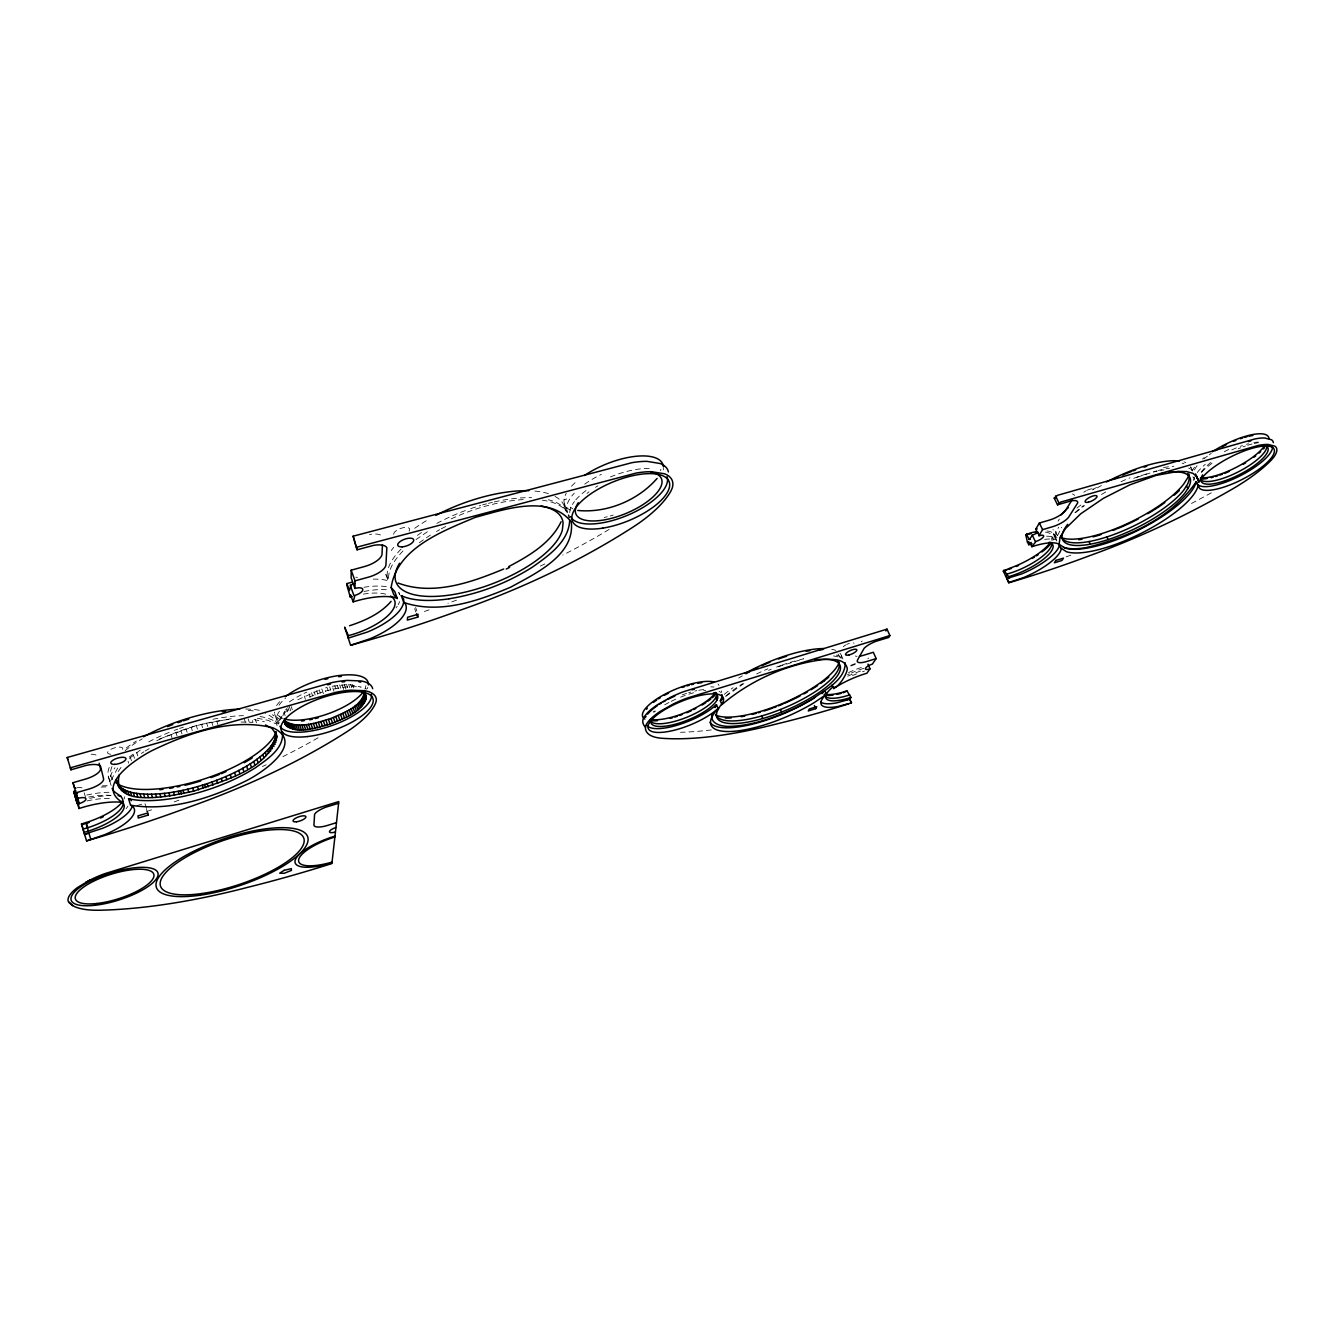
<?xml version="1.0" encoding="UTF-8"?>
<svg xmlns="http://www.w3.org/2000/svg" width="1344" height="1344" viewBox="0 0 1344 1344"><rect width="100%" height="100%" fill="white"/><g stroke="black" fill="none" stroke-linecap="round" stroke-linejoin="round"><path stroke-width="0.75" stroke-dasharray="5 3.75" d="M1051.999 540.607L1052.15 537.314M388.45 577.903C389.004 567.017 396.262 557.962 403.502 550.435M660.643 470.686L660.811 469.258M282.828 715.764L284.743 711.178L285.852 714.437M111.199 780.091L117.869 767.726M1057.51 535.651L1061.693 527.302M118.205 771.523L122.909 764.618M1201.284 472.147L1201.956 471.156A37.363 11.29 -27 0 1 1213.783 460.303M285.617 709.934L286.642 708.691L287.767 711.967M140.297 750.07L127.579 759.814L128.638 763.157M1075.704 512.518L1084.558 505.562M725.743 696.343L743.904 683.508M416.035 539.582L428.198 531.182M129.175 757.075L135.324 752.606M141.355 753.43L143.892 751.834M297.797 699.737L321.821 688.985L323.534 693.907L326.155 693.118M609.101 529.435L602.482 533.4A389.172 175.207 -20.1 0 1 562.783 555.089M145.169 751.044L149.201 748.675M1101.458 494.474L1105.709 492.022M1211.314 492.811L1205.534 495.986A302.736 101.102 -26.9 0 1 1188.818 504.806M156.778 740.746C180.079 729.422 205.313 721.778 231.134 719.225M451.181 518.851C473.978 508.435 498.473 501.127 523.572 499.565M159.365 739.066L197.266 725.138L233.218 718.351M778.21 666.792L803.578 658.795A66.814 20.378 -23.1 0 0 799.982 659.686M1136.89 477.288L1156.898 470.803M863.285 668.506L863.386 668.472A33.869 9.979 -23.6 0 0 851.424 672.958M564.043 499.783L566.731 498.977M136.92 805.644L144.883 803.275L147.302 810.986M1158.242 470.45L1162.19 469.543M332.22 686.246L348.634 684.415L361.25 687.086M1165.97 468.787L1169.582 468.199M241.114 722.014L252.974 722.383L251.882 719.09L264.365 721.711M257.292 718.25L267.826 720.283L275.722 723.71M542.254 500.17C551.578 501.547 562.061 504.437 567.437 512.87M833.465 655.906L837.9 656.846M839.748 657.518L841.361 658.342M572.779 508.788L570.209 507.209M1190.918 469.51L1192.464 470.4M279.199 716.201L282.005 718.721M398.513 592.452L399.252 593.578A53.206 20.882 -19.2 0 1 399.806 594.77L398.546 591.343M1192.498 470.467L1190.65 466.889A76.205 23.705 -26.2 0 1 1191.406 469.846M1053.595 534.022L1056.199 539.398M1053.847 534.072L1056.434 539.448A76.289 23.554 -26.2 0 1 1058.669 527.184M841.378 655.519L842.94 659.047M564.211 505.764L566.966 512.568A95.71 38.506 -20.7 0 0 548.335 499.733M564.48 503.983L567.202 510.821M279.132 722.736L278.494 721.039A89.578 31.802 -17.8 0 0 272.412 714.756M415.598 607.522L416.842 610.898M414.641 608.714L415.901 612.074M352.548 684.617L353.69 687.859M350.65 684.466L351.792 687.725M348.634 684.415L349.793 687.658M346.534 684.432L347.676 687.691M344.316 684.533L346.046 689.422M342.031 684.718L343.762 689.606M339.662 684.986L340.822 688.246M337.243 685.322L338.386 688.598M334.757 685.759L335.899 689.018M332.791 687.893L333.934 691.152M329.65 686.834L330.792 690.11M328.188 690.749L327.046 687.473L324.442 688.195L325.584 691.471M319.217 689.842L320.359 693.118M316.63 690.749L317.772 694.025M314.059 691.723L315.202 694.999M311.539 692.731L312.682 696.024M309.07 693.806L310.212 697.099M304.315 696.074L305.441 699.367M291.194 706.49L292.32 709.766M289.162 706.138L290.842 711.043M287.834 707.414L288.96 710.69M284.021 712.37L285.13 715.646M274.798 714.336L276.982 720.838M255.377 719.527L256.486 722.82M248.136 718.822L249.245 722.114M244.171 718.687L245.28 721.997M216.737 721.157L217.846 724.483M211.73 722.098L212.839 725.424M206.657 723.173L207.749 726.516M201.516 724.399L202.608 727.742M196.358 725.76L197.45 729.12M191.201 727.255L192.293 730.615M186.06 728.868L187.135 732.228M180.953 730.598L182.028 733.958M175.896 732.446L176.988 735.806M170.94 734.395L172.015 737.755M136.735 752.506L137.794 755.866M133.409 754.942L134.467 758.285M130.368 757.378L131.41 760.738M146.446 809.29L148.243 815.069M108.394 776.916L110.426 783.535M84.151 792.758L85.982 798.756M277.049 725.626L276.007 721.913A86.89 30.862 -17.8 0 0 265.272 713.563M369.499 534.526A18.782 7.846 -19.4 0 1 371.616 534.206M375.564 534.022A18.782 7.846 -19.4 0 1 382.872 536.878M544.841 563.926A389.172 175.207 -20.1 0 1 539.381 566.513M399.622 601.625A53.206 20.882 -19.2 0 1 398.177 604.699M397.186 606.278A53.206 20.882 -19.2 0 1 395.993 607.874M363.938 587.261A53.206 20.882 -19.2 0 1 388.046 587.009M355.79 577.198A8.266 3.343 -19.2 0 1 357.521 577.466M456.473 600.18A691.236 349.978 -19.4 0 1 447.955 603.271M429.106 609.874A691.236 349.978 -19.4 0 1 422.218 612.209M401.016 549.142A95.71 38.506 -20.7 0 0 387.794 579.802L385.258 572.863A95.592 38.741 -20.7 0 0 388.92 579.264M417.379 535.366A95.71 38.506 -20.7 0 1 421.915 532.274M436.834 523.404A95.71 38.506 -20.7 0 1 468.821 509.309M470.786 508.62A95.71 38.506 -20.7 0 1 480.631 505.478M482.597 504.907A95.71 38.506 -20.7 0 1 486.528 503.832M488.477 503.328A95.71 38.506 -20.7 0 1 492.374 502.37M494.306 501.917A95.71 38.506 -20.7 0 1 531.636 497.683M393.691 534.341A8.45 3.528 -19.8 0 1 403.116 527.722A8.45 3.528 -19.8 0 1 409.063 531.132M613.267 515.088A53.138 21.487 -22.4 0 1 610.21 515.978M607.186 516.768A53.138 21.487 -22.4 0 1 604.195 517.457M567.739 512.064A53.138 21.487 -22.4 0 1 574.291 493.13M584.707 484.159A53.138 21.487 -22.4 0 1 601.423 474.348M555.038 496.423A95.592 38.741 -20.7 0 1 565.421 510.485M391.306 550.519A95.592 38.741 -20.7 0 1 393.691 547.378M414.742 528.276A95.592 38.741 -20.7 0 1 428.971 519.17M534.895 491.064A95.592 38.741 -20.7 0 1 549.041 493.836M363.35 594.115A46.334 18.127 -19.2 0 1 387.694 594.77M569.755 512.719A52.181 20.983 -22.4 0 1 574.426 501.547M575.837 499.8A52.181 20.983 -22.4 0 1 587.782 489.25M610.361 476.969A52.181 20.983 -22.4 0 1 651.118 468.602M663.466 468.384A53.054 21.605 -22.4 0 1 663.281 469.896M570.461 510.149A53.054 21.605 -22.4 0 1 566.244 493.315M571.502 486.242A53.054 21.605 -22.4 0 1 577.282 480.816M419.345 542.791A88.838 35.599 -20.7 0 1 430.399 535.147M436.514 531.468A88.838 35.599 -20.7 0 1 439.69 529.687M441.302 528.814A88.838 35.599 -20.7 0 1 446.275 526.243M587.026 493.399A46.284 18.614 -22.4 0 1 588.974 491.837M595.543 487.318A46.284 18.614 -22.4 0 1 597.929 485.873M373.229 579.146A53.155 21.017 -19.2 0 1 387.526 580.608M363.989 591.478A53.894 21.067 -19.3 0 1 388.702 589.966M867.804 658.442A5.998 1.798 -23.8 0 1 868.678 658.106M857.018 656.342A13.037 3.965 -23.8 0 1 855.322 655.973M861.302 641.861A13.608 4.183 -23.9 0 1 862.142 641.054M724.298 694.361A72.022 21.974 -23.1 0 1 733.085 687.691M756.638 673.982A72.022 21.974 -23.1 0 1 767.844 668.808M836.237 655.116A72.022 21.974 -23.1 0 1 842.251 658.426M654.041 712.169A40.522 12.634 -22.3 0 1 655.553 710.959M664.692 704.844A40.522 12.634 -22.3 0 1 668.976 702.492M671.21 701.35A40.522 12.634 -22.3 0 1 675.83 699.166M680.602 697.166A40.522 12.634 -22.3 0 1 697.2 691.874M703.702 690.614A40.522 12.634 -22.3 0 1 705.734 690.346M719.09 691.404A40.522 12.634 -22.3 0 1 720.653 692.446M847.526 674.755A33.869 9.979 -23.6 0 1 849.458 673.848M850.886 666.002A36.809 10.937 -23.6 0 1 855.221 664.289M848.501 672.588A38.926 11.474 -23.6 0 1 862.176 667.162M850.735 665.381A38.892 11.558 -23.6 0 1 855.322 663.566M852.566 675.562A33.886 9.946 -23.6 0 1 856.548 673.898M862.495 671.731A33.886 9.946 -23.6 0 1 864.444 671.093M725.911 696.007A66.814 20.378 -23.1 0 1 742.678 683.693M768.566 670.32A66.814 20.378 -23.1 0 1 771.221 669.211M776.546 667.078A66.814 20.378 -23.1 0 1 780.545 665.582M781.872 665.112A66.814 20.378 -23.1 0 1 796.236 660.643M738.746 677.981A69.804 21.454 -23.1 0 1 742.291 675.847M837.967 654.041A69.804 21.454 -23.1 0 1 839.395 656.359M839.899 653.117A71.954 22.126 -23.1 0 1 841.798 658.342M831.751 649.27A71.954 22.126 -23.1 0 1 835.766 650.429M711.329 729.91A280.14 91.174 -24 0 1 680.518 732.278M721.241 690.816A41.278 12.919 -22.3 0 1 721.594 692.429M710.842 686.868A41.278 12.919 -22.3 0 1 713.983 687.053M843.31 646.766A6.166 1.915 -23.7 0 1 845.863 644.885M846.703 644.448A6.166 1.915 -23.7 0 1 849.374 643.356M853.474 642.902A6.166 1.915 -23.7 0 1 853.978 643.322M653.167 712.118A35.918 11.239 -22.3 0 1 654.192 711.077M682.315 694.865A35.918 11.239 -22.3 0 1 686.582 693.37M688.699 692.698A35.918 11.239 -22.3 0 1 690.782 692.093M694.865 691.051A35.918 11.239 -22.3 0 1 696.83 690.631M698.746 690.262A35.918 11.239 -22.3 0 1 705.701 689.489M718.015 683.995A41.227 13.003 -22.3 0 1 718.956 685.373M847.711 676.217A39.446 11.575 -23.6 0 1 861.84 670.656M1194.144 476.834A76.289 23.554 -26.2 0 1 1193.254 480.446M1076.914 508.082A76.289 23.554 -26.2 0 1 1082.508 503.832M1121.03 481.69A76.289 23.554 -26.2 0 1 1130.002 477.809M1163.501 467.578A76.289 23.554 -26.2 0 1 1173.816 466.267M1188.634 468.014A76.289 23.554 -26.2 0 1 1190.23 468.854M1191.574 469.846A76.289 23.554 -26.2 0 1 1192.632 470.988M1056.922 537.482A76.205 23.705 -26.2 0 1 1053.142 529.486M1092.437 489.922A76.205 23.705 -26.2 0 1 1096.519 487.452M1183.98 461.916A76.205 23.705 -26.2 0 1 1185.845 462.622M1057.61 535.433A73.92 22.999 -26.2 0 1 1055.208 528.646M1058.03 521.136A73.92 22.999 -26.2 0 1 1059.374 519.019M1097.309 487.889A73.92 22.999 -26.2 0 1 1101.374 485.554M1182.098 463.109A73.92 22.999 -26.2 0 1 1183.913 463.798M1072.462 493.97A14.7 4.738 -25.9 0 1 1074.41 495.583M1070.849 555.156A521.791 187.874 -27.8 0 1 1064.364 557.474M1046.623 536.222A41.882 13.02 -25.3 0 1 1056.754 540.943M1083.818 492.24A6.636 2.134 -26.1 0 1 1086.322 490.661M1087.262 490.207A6.636 2.134 -26.1 0 1 1091.664 488.863M1092.89 488.897A6.636 2.134 -26.1 0 1 1093.613 489.266M1194.48 480.01A42.924 12.97 -27 0 1 1194.53 478.178M1197.302 472.534A42.924 12.97 -27 0 1 1205.266 464.369M1224.3 451.735A42.924 12.97 -27 0 1 1229.172 449.232M1074.898 512.669A70.762 21.84 -26.2 0 1 1083.516 505.613M1133.748 478.33A70.762 21.84 -26.2 0 1 1140.535 475.877M1141.862 475.423A70.762 21.84 -26.2 0 1 1149.708 473.038M1153.471 472.046A70.762 21.84 -26.2 0 1 1157.117 471.19M1160.628 470.484A70.762 21.84 -26.2 0 1 1163.988 469.913M1047.06 530.947A41.832 13.104 -25.3 0 1 1052.906 540.557M1045.38 532.106A39.614 12.415 -25.3 0 1 1051.831 539.162M1044.691 539.381A42.437 13.138 -25.3 0 1 1056.25 539.969M1231.826 449.887A37.363 11.29 -27 0 1 1238.244 447.115M1240.361 446.309A37.363 11.29 -27 0 1 1242.444 445.57M1246.476 444.276A37.363 11.29 -27 0 1 1248.425 443.738M1253.834 442.579A37.363 11.29 -27 0 1 1258.488 442.109M1194.262 477.943A42.874 13.054 -27 0 1 1192.817 476.885M1192.447 470.736A42.874 13.054 -27 0 1 1194.53 467.174M1202.494 458.993A42.874 13.054 -27 0 1 1204.241 457.548M1194.463 469.997A40.572 12.365 -27 0 1 1197.403 465.394M1203.989 458.858A40.572 12.365 -27 0 1 1207.416 456.137M1209.281 454.776A40.572 12.365 -27 0 1 1211.23 453.415M1201.62 472.282A42.134 12.684 -27 0 1 1215.01 461.177M1238.261 448.728A42.134 12.684 -27 0 1 1240.68 447.754M1243.049 446.846A42.134 12.684 -27 0 1 1245.401 446.023M1247.702 445.267A42.134 12.684 -27 0 1 1252.121 443.99M1254.238 443.486A42.134 12.684 -27 0 1 1258.202 442.714M111.166 785.4A89.678 31.618 -17.8 0 1 114.962 767.743M148.747 741.854A89.678 31.618 -17.8 0 1 172.402 731.136M174.199 730.447A89.678 31.618 -17.8 0 1 177.828 729.103M179.659 728.448A89.678 31.618 -17.8 0 1 183.322 727.188M212.923 719.275A89.678 31.618 -17.8 0 1 243.449 715.646M259.997 716.554A89.678 31.618 -17.8 0 1 278.326 724.114M279.535 720.67A48.502 17.371 -19 0 1 288.254 709.565M309.238 697.133A48.502 17.371 -19 0 1 356.126 686.734L358.243 686.902A48.502 17.371 -19 0 1 360.226 687.17M365.316 688.481A48.502 17.371 -19 0 1 366.694 689.086M112.762 779.654A86.89 30.862 -17.8 0 1 112.476 765.526M125.143 750.674A86.89 30.862 -17.8 0 1 142.262 738.847M248.304 710.455A86.89 30.862 -17.8 0 1 255.881 711.228M87.058 800.923A43.714 14.818 -16.9 0 1 112.795 798.806M88.704 797.059A43.697 14.851 -16.9 0 1 111.787 795.53M127.932 806.131A50.215 17.069 -16.9 0 1 126.118 808.702M86.755 795.06A50.215 17.069 -16.9 0 1 109.452 792.288M110.225 780.562A89.578 31.802 -17.8 0 1 109.872 765.996M126.202 748.037A89.578 31.802 -17.8 0 1 136.332 741.048M245.717 709.027A89.578 31.802 -17.8 0 1 261.29 710.64M318.074 737.789A362.51 139.961 -16.6 0 1 282.895 756.655M266.196 764.77A362.51 139.961 -16.6 0 1 262.416 766.534M77.045 787.802A7.778 2.722 -16.7 0 1 82.337 788.054M91.106 754.202A17.657 6.35 -16.6 0 1 97.356 755.798M178.903 800.184A638.971 269.976 -15.1 0 1 174.115 801.914M151.57 809.827A638.971 269.976 -15.1 0 1 146.698 811.474M110.83 754.219A7.913 2.856 -16.9 0 1 108.948 750.574A7.913 2.856 -16.9 0 1 119.582 747.062A7.913 2.856 -16.9 0 1 121.43 750.725M278.981 723.677A49.392 17.791 -19 0 1 279.838 710.707M289.43 701.87A49.392 17.791 -19 0 1 301.342 694.747M304.03 693.403A49.392 17.791 -19 0 1 306.818 692.126M124.79 796.656A47.477 16.262 -16.8 0 1 124.102 798.941M101.018 787.08A47.477 16.262 -16.8 0 1 108.209 786.962M102.245 785.887A50.148 17.186 -16.8 0 1 109.855 785.786M89.762 798.37A50.854 17.22 -16.9 0 1 110.561 795.463M367.802 687.389A49.325 17.892 -19 0 1 367.265 688.699M280.358 719.376A49.325 17.892 -19 0 1 274.378 712.102M276.612 705.583A49.325 17.892 -19 0 1 280.157 701.249M365.87 685.608A46.67 16.934 -19 0 1 364.846 689.203M282.576 718.267A46.67 16.934 -19 0 1 277.032 712.454M279.065 705.197A46.67 16.934 -19 0 1 285.449 698.292"/><path stroke-width="1.5" d="M382.469 544.774L381.982 554.618A17.942 7.392 -19.4 0 1 363.922 566.698L351.17 570.175L351.154 577.836L354.967 588.437A8.282 3.31 -19.3 0 1 362.83 589.663A8.282 3.31 -19.3 0 1 354.917 595.409L353.136 601.877L354.883 601.373A53.962 20.933 -19.3 0 1 394.649 597.442L397.303 598.483L394.766 591.562L391.154 587.53C396.866 548.15 442.865 531.048 475.205 517.39C504.47 509.527 548.705 493.819 571.301 521.926C575.165 555.341 535.332 573.502 510.821 587.093C477.876 601.138 439.32 614.51 403.805 602.498L401.285 595.627L402.175 596.064A95.928 38.422 -20.7 0 0 448.997 598.819M668.388 471.946A57.607 23.285 -22.3 0 0 660.206 463.529L647.035 461.362A60.732 24.528 -22.3 0 0 631.814 462.706L353.136 536.189L357.084 549.814L373.481 545.395A18.816 7.762 -19.4 0 1 386.854 547.68L385.896 565.286A17.976 7.325 -19.4 0 1 367.786 577.332L355.034 580.843L354.967 588.437M357.084 549.814L353.136 536.189M357.101 547.109L636.149 473.071A60.833 24.293 -22.3 0 1 651.37 471.694L664.541 473.777A57.708 23.066 -22.3 0 1 672.235 488.057L670.891 491.131A105.689 42.638 -21.9 0 1 632.722 527.285A389.962 173.662 -20.2 0 1 460.253 610.193A692.849 347.105 -19.4 0 1 356.328 643.675L350.616 645.288L344.635 627.144L348.348 635.678L348.214 638.131L367.517 631.999A52.147 20.395 -19.3 0 0 403.418 598.483M350.616 645.288L369.953 638.77A52.214 20.261 -19.3 0 0 405.283 603.742L403.805 602.498M334.891 836.993L338.806 801.562L104.429 873.785A52.937 16.447 -17.6 0 0 90.317 879.866L77.549 887.494A50.232 15.624 -17.5 0 0 68.174 901.236L72.593 905.587A90.502 28.342 -17.8 0 0 100.346 910.224A309.59 104.63 -18.7 0 0 246.994 887.51A522.698 192.226 -18.9 0 0 331.884 863.537L334.891 836.993A37.783 11.491 -19.4 0 0 298.603 860.076A37.783 11.491 -19.4 0 0 332.069 862.075M351.859 582.254L346.903 583.565L346.752 584.842L350.314 597.106L352.246 596.568M417.766 617.148L418.102 614.275L407.618 617.232L407.316 620.088L417.766 617.148L416.522 613.771M350.314 597.106L350.582 594.871L353.136 601.877M118.44 786.643L116.39 779.772C119.431 792.943 136.483 793.632 147.437 794.22C169.478 794.338 191.234 789.23 211.932 782.023C231.067 774.967 250.135 766.198 265.322 752.321C269.707 748.02 273.991 743.114 275.436 736.999C275.89 732.11 274.915 729.154 276.763 736.361C267.691 770.297 222.869 780.713 193.67 791.162C176.316 794.657 110.88 810.634 119.23 774.85M354.682 583.447A8.266 3.343 -19.2 0 1 351.12 584.858L349.423 590.554L346.903 583.565M366.173 695.89C364.056 712.387 343.291 718.334 330.103 724.181C316.546 727.289 291.245 737.722 284.088 720.468C297.814 729.91 316.428 722.719 330.943 718.502C343.308 712.74 362.813 706.759 364.442 691.068M711.9 714.454C709.867 724.97 723.778 726.869 731.304 726.314C749.347 725.575 766.802 719.964 783.451 713.311A71.618 21.756 -23 0 0 814.212 697.838C826.157 689.035 845.359 679.778 845.208 662.81M285.13 718.435L284.424 721.711L285.734 725.34M832.07 685.037C833.784 694.949 848.686 673.058 847.157 667.918C844.553 658.174 831.499 659.282 823.603 659.534C786.391 664.188 750.49 680.366 721.913 704.592L720.334 700.795L721.459 698.04A40.522 12.634 -22.3 0 0 721.879 694.512M721.913 704.592L723.055 701.854A40.538 12.583 -22.3 0 0 678.77 702.475A40.538 12.583 -22.3 0 0 653.453 731.959A40.538 12.583 -22.3 0 0 715.462 710.707L718.099 708.59L716.52 704.794L710.758 709.296A40.522 12.634 -22.3 0 1 672.773 726.415A40.522 12.634 -22.3 0 1 647.018 725.256M561.086 521.741C550.838 543.211 528.898 555.929 508.637 566.63M649.79 719.998A35.918 11.239 -22.3 0 0 680.854 719.477A35.918 11.239 -22.3 0 0 715.68 697.62L716.1 696.73A35.918 11.239 -22.3 0 0 716.318 692.899M867.955 664.121L870.038 668.825L866.897 673.243A39.48 11.525 -23.6 0 0 836.287 686.834L833.65 688.682M815.724 708.658L816.749 706.692L809.306 709.01L808.298 710.976L815.724 708.658L814.397 705.583M1067.69 524.311A70.795 21.773 -26.2 0 0 1088.825 544.454L1092.101 543.85A70.795 21.773 -26.2 0 0 1106.314 540.17L1110.077 538.944A70.795 21.773 -26.2 0 0 1185.139 492.727L1188.902 486.83A70.795 21.773 -26.2 0 0 1168.574 472.231M820.798 702.122A38.17 11.206 -23.6 0 0 836.858 702.828L849.996 699.132L850.937 697.418L846.972 690.934L843.125 692.798M714.991 707.616L716.52 704.794A72.206 21.924 -23 0 0 714.907 706.574M849.626 698.897L851.407 702.962L849.626 698.897L846.502 699.854M885.898 630.991L887.006 629.126L889.896 635.561L888.787 637.426L875.801 641.374A13.625 4.15 -23.9 0 0 864.158 648.278L857.388 660.29A13.054 3.948 -23.8 0 0 866.796 661.466L876.154 658.61L873.331 652.277L863.99 655.15A13.037 3.965 -23.8 0 1 859.421 656.225M876.154 658.61L872.323 664.121A6.014 1.798 -23.8 0 0 865.502 668.17A6.014 1.798 -23.8 0 0 869.4 669.026L870.038 668.825M1031.268 542.506L1029.991 542.892L1031.839 546.706L1036.056 541.397A6.485 2.033 -25.5 0 0 1043.448 536.81A6.485 2.033 -25.5 0 0 1039.517 535.685L1035.653 529.301L1039.382 523.034L1049.126 520.178A14.062 4.502 -25.8 0 0 1065.406 510.586L1072.394 499.414M1038.828 535.886L1042.591 529.654L1052.335 526.781A14.078 4.469 -25.7 0 0 1068.648 517.205L1077.686 502.908A14.717 4.704 -25.9 0 0 1071.067 500.875L1057.526 504.84L1054.234 498.103L1057.543 495.314L1254.96 438.934A49.056 14.834 -27 0 1 1264.654 437.976L1271.609 439.807A46.536 14.078 -27 0 1 1273.39 442.663M1057.526 504.84L1060.836 502.051L1258.387 445.402A49.106 14.7 -26.9 0 1 1268.081 444.427L1275.019 446.225A46.586 13.961 -27 0 1 1273.272 457.817L1271.088 460.303A84.874 25.754 -26.8 0 1 1231.826 489.384A303.106 100.296 -26.9 0 1 1090.236 555.458A522.514 186.446 -27.8 0 1 1012.906 581.549L1008.79 582.775L1003.279 571.049L1009.495 568.327A39.614 12.415 -25.3 0 0 1050.286 542.287M1005.766 576.408L1007.244 574.039L1012.536 572.376A36.439 11.34 -25.3 0 0 1051.613 542.438M1049.143 542.27A36.456 11.29 -25.2 0 1 1046.136 556.954A36.456 11.29 -25.2 0 1 1011.78 575.719L1008.521 576.694L1007.21 578.743L1008.79 582.775M1032.108 543.749A36.456 11.29 -25.2 0 0 1030.109 544.32L1028.731 544.723L1027.421 542.002L1025.808 535.097L1030.042 533.047A41.832 13.104 -25.3 0 1 1036.543 531.586M1027.79 533.686L1025.808 535.097M1028.731 544.723L1029.991 542.892M1026.514 534.055L1029.134 539.498L1032.898 534.845A6.485 2.05 -25.5 0 0 1038.173 532.274M657.098 478.43C637.963 500.388 606.883 513.324 577.802 510.451M1195.522 473.962L1198.848 482.042L1201.435 478.598A42.168 12.634 -27 0 1 1262.486 446.174A42.168 12.634 -27 0 1 1253.398 473.038A42.168 12.634 -27 0 1 1198.663 486.746L1196.21 481.706A76.44 23.47 -26.2 0 1 1139.561 529.553A76.44 23.47 -26.2 0 1 1064.549 547.932L1063.39 547.126M391.087 601.356C380.419 613.805 364.812 620.726 349.541 625.75M821.906 693.638A38.17 11.206 -23.6 0 1 823.15 692.21L824.914 690.682L826.493 694.327L824.729 695.856A38.203 11.155 -23.6 0 0 838.404 706.406L848.417 703.685M720.334 700.795L723.038 698.561M826.493 694.327L814.111 702.677A72.257 21.823 -23 0 1 732.48 731.388A72.257 21.823 -23 0 1 718.099 708.59M815.237 697.2L812.532 699.048A72.206 21.924 -23 0 1 710.018 722.35M85.697 882.302L90.317 879.866M503.681 569.016C471.139 582.59 432.667 596.114 397.958 582.994M778.462 705.835L780.377 705.079A71.954 22.126 -23.1 0 0 783.082 703.954M112.123 788.424C114.559 794.69 123.833 794.59 122.993 802.721L120.07 802.15A50.904 17.102 -17 0 0 80.64 807.996L78.994 808.5L78.406 803.846L79.296 803.578A7.795 2.688 -16.8 0 0 85.982 798.756A7.795 2.688 -16.8 0 0 77.734 798.437L76.037 792.809L88.133 789.281A16.901 5.93 -16.8 0 0 103.639 779.05L100.498 766.03A17.674 6.283 -16.7 0 0 86.453 765.341L70.93 769.81L70.325 767.827L335.58 692.395A56.566 20.11 -19 0 1 350.784 690.211L364.778 690.715A53.642 19.102 -19.1 0 1 376.303 700.577L375.698 702.929A98.398 35.129 -18.6 0 1 345.794 732.446A363.182 138.684 -16.7 0 1 189.907 806.77A640.282 267.624 -15.2 0 1 91.98 839.311L86.554 840.924L81.48 823.939L88.771 821.688A47.477 16.262 -16.8 0 0 122.724 801.343M849.828 694.882L844.855 696.36A33.869 9.979 -23.6 0 1 824.527 694.512M850.937 697.418L847.812 698.393A33.886 9.946 -23.6 0 1 833.633 686.465M331.968 862.865L329.599 863.604A40.354 12.281 -19.4 0 1 295.008 861.134A40.354 12.281 -19.4 0 1 332.539 836.875L334.975 836.153M851.542 702.694L847.442 704.206A474.348 162.338 -25.1 0 1 775.37 724.248A280.476 90.451 -24 0 1 662.172 738.293A81.01 25.099 -22.6 0 1 645.406 727.642L645.725 725.878A44.789 13.894 -22.3 0 1 660.206 711.413L673.344 703.97A47.208 14.616 -22.3 0 1 686.465 698.309L889.896 635.561M846.972 690.934L841.68 692.513A36.809 10.937 -23.6 0 1 824.191 694.26M1031.839 546.706L1033.099 546.319A42.454 13.07 -25.2 0 1 1058.081 543.732L1059.106 544.639L1059.996 537.516L1065.271 528.797L1080.744 513.778L1103.39 498.338L1129.85 484.848L1156.142 475.373L1178.218 471.358L1186.634 471.593L1192.867 473.306L1196.731 476.398L1198.848 482.042M336.47 822.662L327.785 825.334A14.297 4.519 -19.3 0 1 313.925 825.182L314.597 814.246A14.918 4.754 -19.2 0 1 325.702 807.223L338.621 803.275M1035.653 529.301L1036.325 529.099A6.485 2.05 -25.5 0 1 1037.198 528.864M1008.974 582.473L1023.288 577.702A41.076 12.65 -25.2 0 0 1061.172 549.142L1059.106 544.32L1063.91 547.344A75.835 23.302 -26.2 0 0 1085.582 547.714C1127.364 537.886 1171.531 518.347 1196.21 481.706L1197.538 484.394A42.134 12.684 -27 0 0 1239.101 476.33A42.134 12.684 -27 0 0 1272.499 447.098M1054.234 498.103L1056.233 497.515M75.936 798.538L75.398 793.834L76.272 793.565A7.778 2.722 -16.7 0 0 77.431 793.195M1003.279 571.049L1006.824 569.99M1010.033 577.55L1006.774 578.525L1021.507 573.989A41.059 12.701 -25.3 0 0 1059.358 545.378L1059.106 544.32M121.279 801.427A43.714 14.818 -16.9 0 1 88.402 831.079L84.101 832.373L84.605 834.49L88.889 833.213M84.538 834.204L102.732 828.24A49.19 16.666 -16.9 0 0 132.25 806.198M129.545 798.958L128.537 798.706L130.57 805.224L132.367 806.047A49.258 16.565 -17 0 1 104.681 834.658L86.554 840.924M1029.134 539.498L1030.411 539.129M1027.421 542.002L1028.798 541.598M81.682 824.796L84.538 823.956M83.63 831.264L83.126 829.147L89.981 827.014A43.697 14.851 -16.9 0 0 123.161 802.099M887.006 629.126L683.726 691.639A47.158 14.75 -22.3 0 0 670.622 697.284L657.502 704.743A44.738 13.994 -22.3 0 0 643.07 719.258L642.751 721.022A80.926 25.301 -22.6 0 0 645.624 727.272M75.869 797.933L77.566 797.429M78.893 803.04L77.196 803.544L76.205 800.218L77.902 799.73M78.994 808.5L74.004 792.254L75.566 790.81L74.004 792.254L76.205 800.218M79.296 803.578L72.979 782.695L85.058 779.201A16.867 5.998 -16.7 0 0 100.531 768.936L99.17 763.308M758.218 712.774L760.133 712.236M348.348 635.678L352.867 634.402A46.334 18.127 -19.2 0 0 390.482 596.047M67.805 759.494L67.2 757.495L332.119 682.55A56.465 20.311 -19 0 1 347.306 680.4L361.301 680.971A53.558 19.286 -19 0 1 372.674 688.632M177.156 786.962L179.878 786.408M449.03 598.769C478.615 594.065 507.209 583.145 532.493 567.067C548.52 555.71 569.05 541.598 569.705 519.943M118.037 795.581L120.977 796.169M130.57 805.224C169.932 811.574 210 798.454 245.078 781.334C261.038 773.791 306.415 743.366 272.983 727.826C231.857 717.595 188.647 732.883 151.771 750.725C136.802 758.503 93.828 785.904 122.993 802.721M265.474 724.987L271.958 728.364L276.427 734.563M128.537 798.706L130.334 799.529A49.19 16.666 -16.9 0 1 131.376 800.654M361.872 691.337L365.837 694.966M72.593 905.587L68.662 902.261M397.303 598.483L393.708 594.468L391.154 587.496M401.285 595.627L402.763 596.887M1003.884 570.091L1008.521 576.694M1060.937 548.083L1066.363 551.678A76.49 23.352 -26.1 0 0 1141.392 533.215A76.49 23.352 -26.1 0 0 1198.142 485.436M1195.992 475.423L1197.941 479.186M1186.567 485.957L1187.945 488.628M1106.818 536.945L1108.128 539.582M1089.06 541.531L1090.354 544.186M1055.544 495.919L1058.837 502.656M1039.382 523.034L1042.591 529.654M1032.226 535.046L1035.384 541.615M780.461 709.481L781.57 712.085M761.628 715.949L762.72 718.553M715.714 697.553L716.839 700.274M282.425 731.909C284.458 748.574 267.086 759.343 255.36 767.81C231.79 782.611 205.111 792.17 177.862 797.53A89.88 31.55 -17.9 0 1 129.612 798.924M351.17 570.175L355.034 580.843M350.179 585.127L353.976 595.678M364.207 690.9L366.324 696.847M364.627 693.034L366.341 697.855M364.459 694.092L366.173 698.914M364.157 695.201L365.87 700.006M363.686 696.326L365.4 701.131M363.065 697.502L364.762 702.29M362.275 698.695L363.989 703.483M361.351 699.905L363.065 704.693M360.293 701.131L361.99 705.919M359.083 702.374L360.78 707.162M357.739 703.634L359.436 708.406M356.261 704.878L357.958 709.666M354.665 706.138L356.362 710.909M352.951 707.381L354.631 712.169M351.12 708.624L352.8 713.395M349.188 709.834L350.868 714.622M347.155 711.043L348.835 715.814M345.038 712.219L346.718 716.99M342.838 713.362L344.518 718.133M340.57 714.47L342.25 719.242M338.234 715.546L339.914 720.317M335.849 716.587L337.529 721.358M333.413 717.578L335.076 722.35M330.943 718.502L332.606 723.29M328.44 719.393L330.103 724.181M325.92 720.233L327.583 725.004M323.383 720.989L325.046 725.777M320.863 721.711L322.526 726.499M318.343 722.35L320.006 727.138M315.84 722.921L317.503 727.726M313.37 723.442L315.034 728.23M310.934 723.862L312.598 728.666M308.549 724.231L310.212 729.036M306.23 724.517L307.877 729.322M303.962 724.735L305.609 729.54M301.778 724.853L303.425 729.674M299.662 724.92L301.325 729.725M297.646 724.886L299.309 729.708M295.73 724.786L297.394 729.624M293.933 724.618L295.579 729.439M292.236 724.349L293.882 729.187M290.657 724.013L292.303 728.851M289.212 723.61L290.858 728.448M287.902 723.122L289.548 727.978M286.726 722.568L288.372 727.423M285.701 721.93L287.347 726.802M284.81 721.241L286.474 726.096M284.054 721.274L285.163 724.517M275.671 733.135L276.763 736.361M275.688 733.807L276.78 737.033M275.705 735.034L276.797 738.242M275.436 736.999L276.528 740.208M274.865 739.032L275.957 742.241M273.991 741.149L275.083 744.341M272.832 743.299L273.907 746.491M271.37 745.5L272.446 748.692M269.623 747.751L270.698 750.943M267.607 750.019L268.682 753.211M265.322 752.321L266.398 755.496M262.786 754.622L263.844 757.798M259.997 756.924L261.055 760.116M256.973 759.242L258.031 762.418M253.73 761.527L254.789 764.702M250.27 763.795L251.328 766.97M246.607 766.046L247.666 769.222M242.777 768.247L243.818 771.422M238.762 770.414L239.803 773.573M234.595 772.514L235.637 775.69M230.278 774.564L231.319 777.739M225.842 776.546L226.884 779.722M221.29 778.462L222.331 781.62M216.653 780.276L217.694 783.451M211.932 782.023L212.974 785.198M207.161 783.67L208.186 786.845M204.658 784.459L205.682 787.651M202.339 785.215L203.364 788.39M197.501 786.643L198.526 789.835M568.546 515.088L569.302 517.457M192.646 787.97L193.67 791.162M187.79 789.18L188.815 792.372M182.969 790.272L183.994 793.464M180.432 790.793L181.457 793.985M178.198 791.246L179.222 794.438M86.15 822.545L87.814 827.736M85.764 822.662L88.402 831.079M173.477 792.07L174.502 795.278M168.84 792.775L169.865 795.984M164.304 793.346L165.329 796.555M159.869 793.783L160.894 796.992M155.585 794.069L156.593 797.294M81.48 823.939L83.126 829.147M151.435 794.22L152.443 797.446M147.437 794.22L148.445 797.446M143.623 794.086L144.648 797.311M140.011 793.8L141.019 797.042M136.601 793.363L137.626 796.606M133.426 792.792L134.434 796.051M130.469 792.086L131.494 795.346M127.781 791.23L128.789 794.489M125.328 790.238L126.353 793.514M123.178 789.113L124.186 792.389M121.279 787.853L122.304 791.129M119.7 786.475L120.708 789.751M118.406 784.963L119.431 788.256M67.2 757.495L70.93 769.81M88.838 832.927L90.77 839.378M72.979 782.695L74.71 788.374A7.778 2.722 -16.7 0 1 75.886 788.054M75.398 793.834L78.406 803.846M73.87 791.297L77.196 803.544M335.429 832.003A6.569 2.05 -19.4 0 1 329.448 831.634A6.569 2.05 -19.4 0 1 335.933 827.534M509.611 567.386A95.592 38.741 -20.7 0 1 506.218 569.033M435.91 515.357A95.592 38.741 -20.7 0 1 528.864 490.711M667.01 476.666A52.181 20.983 -22.4 0 1 634.368 512.165A52.181 20.983 -22.4 0 1 575.854 521.438L574.459 520.666A52.181 20.983 -22.4 0 1 570.646 516.617M655.922 473.642A46.284 18.614 -22.4 0 1 629.11 512.098A46.284 18.614 -22.4 0 1 575.383 509.796L575.618 508.469A46.284 18.614 -22.4 0 1 578.256 502.723M651.05 472.231A46.284 18.614 -22.4 0 1 654.444 473.071M584.405 475.507A53.054 21.605 -22.4 0 1 635.51 456.338A53.054 21.605 -22.4 0 1 663.449 466.956M541.094 506.05A88.838 35.599 -20.7 0 1 563.086 522.9L562.346 530.141A88.838 35.599 -20.7 0 1 481.404 587.614L476.297 589.176A88.838 35.599 -20.7 0 1 456.154 594.014L451.282 594.838A88.838 35.599 -20.7 0 1 399.571 563.254M714.806 695.318A41.227 13.003 -22.3 0 1 712.303 697.704M710.875 698.914A41.227 13.003 -22.3 0 1 707.666 701.366M705.902 702.593A41.227 13.003 -22.3 0 1 702.106 705.012M695.822 708.506A41.227 13.003 -22.3 0 1 693.605 709.632M691.354 710.707A41.227 13.003 -22.3 0 1 686.7 712.757M681.979 714.638A41.227 13.003 -22.3 0 1 679.594 715.495M677.225 716.302A41.227 13.003 -22.3 0 1 674.873 717.058M672.538 717.746A41.227 13.003 -22.3 0 1 670.219 718.368M657.518 720.67A41.227 13.003 -22.3 0 1 652.26 720.821M644.834 719.074A41.227 13.003 -22.3 0 1 664.625 694.361A41.227 13.003 -22.3 0 1 714.353 682.08M828.845 677.057A71.954 22.126 -23.1 0 1 826.308 679.174M823.586 681.307A71.954 22.126 -23.1 0 1 820.68 683.441M817.606 685.574A71.954 22.126 -23.1 0 1 811.003 689.791M807.492 691.874A71.954 22.126 -23.1 0 1 803.863 693.924M800.134 695.923A71.954 22.126 -23.1 0 1 784.426 703.382M776.311 706.692A71.954 22.126 -23.1 0 1 773.59 707.717M772.229 708.221A71.954 22.126 -23.1 0 1 764.131 710.993M756.185 713.362A71.954 22.126 -23.1 0 1 752.287 714.37M744.794 716.066A71.954 22.126 -23.1 0 1 741.199 716.722M731.203 717.931A71.954 22.126 -23.1 0 1 725.34 718.099M745.03 673.428A71.954 22.126 -23.1 0 1 824.023 648.581M713.429 692.815A35.935 11.206 -22.3 0 1 717.242 699.451L716.806 700.342A35.935 11.206 -22.3 0 1 676.738 723.811A35.935 11.206 -22.3 0 1 651.47 718.771M815.086 659.82A66.847 20.311 -23.1 0 1 838.118 674.705A66.847 20.311 -23.1 0 1 783.334 711.379L779.554 712.874A66.847 20.311 -23.1 0 1 764.484 718.049L760.822 719.09A66.847 20.311 -23.1 0 1 717.125 711.497L719.947 706.373A66.847 20.311 -23.1 0 1 723.038 702.643M645.439 717.394A41.278 12.919 -22.3 0 1 646.027 716.335M647.64 714.101A41.278 12.919 -22.3 0 1 657.535 705.516M659.417 704.273A41.278 12.919 -22.3 0 1 661.399 703.03M663.482 701.803A41.278 12.919 -22.3 0 1 665.633 700.594M667.85 699.401A41.278 12.919 -22.3 0 1 674.873 696.041M691.942 689.875A41.278 12.919 -22.3 0 1 694.31 689.237M837.547 660.66A66.814 20.378 -23.1 0 1 782.225 708.775L778.445 710.287A66.814 20.378 -23.1 0 1 763.392 715.445L759.713 716.486A66.814 20.378 -23.1 0 1 715.68 714.454M839.21 662.222A69.804 21.454 -23.1 0 1 780.226 704.458L776.278 706.037A69.804 21.454 -23.1 0 1 715.915 715.226M745.954 673.747A69.804 21.454 -23.1 0 1 749.75 671.681M753.648 669.665A69.804 21.454 -23.1 0 1 757.646 667.699M761.712 665.801A69.804 21.454 -23.1 0 1 769.994 662.239M778.361 659.03A69.804 21.454 -23.1 0 1 786.66 656.225M806.249 651.286A69.804 21.454 -23.1 0 1 809.827 650.698M819.622 649.706A69.804 21.454 -23.1 0 1 822.545 649.656M715.63 692.412A39.01 12.314 -22.3 0 1 686.398 712.152A39.01 12.314 -22.3 0 1 650.966 719.51M646.514 709.262A39.01 12.314 -22.3 0 1 647.338 708.17M653.436 702.425A39.01 12.314 -22.3 0 1 656.695 700.039M658.476 698.863A39.01 12.314 -22.3 0 1 660.341 697.687M664.339 695.369A39.01 12.314 -22.3 0 1 668.59 693.168M682.282 687.422A39.01 12.314 -22.3 0 1 684.6 686.65M686.902 685.91A39.01 12.314 -22.3 0 1 689.186 685.255M691.421 684.667A39.01 12.314 -22.3 0 1 693.622 684.13M697.838 683.29A39.01 12.314 -22.3 0 1 701.786 682.718M841.025 693.37A38.892 11.558 -23.6 0 1 836.959 694.344M833.129 695.05A38.892 11.558 -23.6 0 1 828.005 695.554M823.906 681.29A38.892 11.558 -23.6 0 1 825.25 680.131M1179.377 490.442A76.205 23.705 -26.2 0 1 1174.135 495.264M1164.845 502.589A76.205 23.705 -26.2 0 1 1154.16 509.83M1152.917 510.619A76.205 23.705 -26.2 0 1 1147.759 513.71M1138.368 518.918A76.205 23.705 -26.2 0 1 1117.435 528.662M1116.041 529.234A76.205 23.705 -26.2 0 1 1113.235 530.326M1100.921 534.626A76.205 23.705 -26.2 0 1 1093.058 536.878M1082.105 539.213A76.205 23.705 -26.2 0 1 1078.728 539.717M1061.004 514.987A76.205 23.705 -26.2 0 1 1068.245 507.662M1106.465 481.958A76.205 23.705 -26.2 0 1 1179.494 460.992M1189.02 474.096A73.92 22.999 -26.2 0 1 1187.659 477.826L1183.728 484.025A73.92 22.999 -26.2 0 1 1086.691 537.499L1083.281 538.121A73.92 22.999 -26.2 0 1 1060.349 537.23M1114.058 478.985A73.92 22.999 -26.2 0 1 1118.393 476.952M1122.727 475.037A73.92 22.999 -26.2 0 1 1131.379 471.509M1132.807 470.971A73.92 22.999 -26.2 0 1 1135.663 469.93M1144.03 467.141A73.92 22.999 -26.2 0 1 1146.734 466.351M1187.693 473.592A70.762 21.84 -26.2 0 1 1187.542 484.159L1183.778 490.073A70.762 21.84 -26.2 0 1 1108.783 536.306L1105.003 537.533A70.762 21.84 -26.2 0 1 1090.79 541.212L1087.531 541.817A70.762 21.84 -26.2 0 1 1060.92 535.802M1029.269 534.106A39.614 12.415 -25.3 0 1 1031.386 533.568M1035.434 532.711A39.614 12.415 -25.3 0 1 1037.333 532.409M1050.403 544.118A41.832 13.104 -25.3 0 1 1041.986 551.914M1038.324 554.568A41.832 13.104 -25.3 0 1 1036.358 555.878M1034.326 557.172A41.832 13.104 -25.3 0 1 1032.209 558.466M1018.55 565.471A41.832 13.104 -25.3 0 1 1016.198 566.496M1011.478 568.361A41.832 13.104 -25.3 0 1 1009.142 569.201M1248.509 441.588A42.924 12.97 -27 0 1 1250.743 440.966M1162.022 473.206A70.795 21.773 -26.2 0 1 1165.382 472.651M1266.67 445.586A37.363 11.29 -27 0 1 1239.571 471.19A37.363 11.29 -27 0 1 1200.948 480.094M1264.637 445.721A40.572 12.365 -27 0 1 1235.086 467.914A40.572 12.365 -27 0 1 1200.478 477.893M1215.346 450.744A40.572 12.365 -27 0 1 1217.496 449.434M1221.965 446.914A40.572 12.365 -27 0 1 1226.551 444.545M1233.557 441.353A40.572 12.365 -27 0 1 1235.875 440.412M1240.428 438.732A40.572 12.365 -27 0 1 1242.646 437.993M1244.83 437.321A40.572 12.365 -27 0 1 1246.93 436.75M1248.979 436.246A40.572 12.365 -27 0 1 1252.826 435.49M1212.271 451.802A42.874 13.054 -27 0 1 1268.988 438.665M1264.603 447.653A42.874 13.054 -27 0 1 1263.427 448.963M1260.689 451.685A42.874 13.054 -27 0 1 1259.143 453.079M1255.716 455.885A42.874 13.054 -27 0 1 1253.868 457.296M1245.619 462.84A42.874 13.054 -27 0 1 1243.402 464.167M1229.323 471.374A42.874 13.054 -27 0 1 1224.569 473.374M1222.234 474.281A42.874 13.054 -27 0 1 1219.915 475.104M1217.63 475.86A42.874 13.054 -27 0 1 1215.396 476.549M1213.229 477.17A42.874 13.054 -27 0 1 1211.112 477.708M1207.13 478.514A42.874 13.054 -27 0 1 1200.242 479.136M1265.544 445.586A37.38 11.256 -27 0 1 1237.858 475.39A37.38 11.256 -27 0 1 1201.486 476.935M1201.973 475.944A37.38 11.256 -27 0 1 1202.594 474.919M252.185 757.982A89.578 31.802 -17.8 0 1 244.121 762.77M225.943 771.691A89.578 31.802 -17.8 0 1 221.054 773.741M219.408 774.413A89.578 31.802 -17.8 0 1 211.008 777.571M200.693 780.982A89.578 31.802 -17.8 0 1 185.069 785.249M173.04 787.769A89.578 31.802 -17.8 0 1 169.68 788.34M163.044 789.314A89.578 31.802 -17.8 0 1 159.802 789.701M143.556 736.798A89.578 31.802 -17.8 0 1 239.686 709.078M276.209 731.825A86.89 30.862 -17.8 0 1 180.314 785.383L175.325 786.374A86.89 30.862 -17.8 0 1 115.802 782.695M167.546 726.583A86.89 30.862 -17.8 0 1 172.738 724.55M178.03 722.635A86.89 30.862 -17.8 0 1 181.574 721.409M183.372 720.821A86.89 30.862 -17.8 0 1 188.748 719.141M222.314 711.732A86.89 30.862 -17.8 0 1 225.641 711.312M371.347 694.277A48.502 17.371 -19 0 1 341.359 721.795A48.502 17.371 -19 0 1 287.868 731.22L286.238 730.766A48.502 17.371 -19 0 1 279.938 726.281M327.533 684.835A49.392 17.791 -19 0 1 330.523 684.096M342.048 681.979A49.392 17.791 -19 0 1 344.77 681.677M358.898 681.811A49.392 17.791 -19 0 1 360.797 682.164M103.118 816.833A50.148 17.186 -16.8 0 1 100.498 818.042M89.275 822.444A50.148 17.186 -16.8 0 1 86.352 823.418M363.317 691.774A46.67 16.934 -19 0 1 326.525 714.319A46.67 16.934 -19 0 1 284.004 718.788M325.03 679.392A46.67 16.934 -19 0 1 327.852 678.686M338.755 676.704A46.67 16.934 -19 0 1 341.342 676.418M285.197 696.797A49.325 17.892 -19 0 1 337.999 675.679A49.325 17.892 -19 0 1 368.357 684.902M318.209 717.814A49.325 17.892 -19 0 1 315.319 718.553M312.463 719.208A49.325 17.892 -19 0 1 309.624 719.779M304.114 720.686A49.325 17.892 -19 0 1 301.442 721.006M1055.914 560.398L1054.334 562.783L1061.894 560.498L1063.49 558.13L1055.914 560.398M284.138 870.307L279.703 873.18L284.155 873.298L291.379 870.442L291.379 868.661L284.138 870.307M148.243 815.069L138.298 818.026L137.928 815.875L147.907 812.918L148.243 815.069M95.071 905.251A45.478 14.146 -17.5 0 0 158.038 873.348A45.478 14.146 -17.5 0 0 90.485 881.026A45.478 14.146 -17.5 0 0 95.071 905.251M97.054 903.47A41.11 12.785 -17.5 0 0 153.888 874.625A41.11 12.785 -17.5 0 0 92.803 881.614A41.11 12.785 -17.5 0 0 97.054 903.47M199.819 895.255A79.766 24.696 -18.5 0 0 307.826 837.228A79.766 24.696 -18.5 0 0 188.53 853.927A79.766 24.696 -18.5 0 0 199.819 895.255M201.701 893.542A75.566 23.402 -18.5 0 0 303.912 838.555A75.566 23.402 -18.5 0 0 190.814 854.465A75.566 23.402 -18.5 0 0 201.701 893.542M296.52 821.772A6.787 2.167 -19 0 0 305.945 816.749A6.787 2.167 -19 0 0 295.999 817.975A6.787 2.167 -19 0 0 296.52 821.772M402.091 546.874A8.45 3.494 -19.9 0 0 413.75 539.986A8.45 3.494 -19.9 0 0 401.318 540.742A8.45 3.494 -19.9 0 0 402.091 546.874M602.818 528.125A52.214 20.882 -22.4 0 0 669.161 481.757A52.214 20.882 -22.4 0 0 590.302 494.172A52.214 20.882 -22.4 0 0 602.818 528.125M848.988 654.982A6.182 1.898 -23.7 0 0 856.834 649.757A6.182 1.898 -23.7 0 0 847.711 651.958A6.182 1.898 -23.7 0 0 848.988 654.982M1088.422 502.202A6.636 2.117 -26.1 0 0 1097.057 496.222A6.636 2.117 -26.1 0 0 1087.632 498.54A6.636 2.117 -26.1 0 0 1088.422 502.202M307.339 736.579A48.535 17.287 -19.1 0 0 373.078 699.098A48.535 17.287 -19.1 0 0 300.636 707.263A48.535 17.287 -19.1 0 0 307.339 736.579M114.626 764.383A7.93 2.839 -17 0 0 126 758.789A7.93 2.839 -17 0 0 114.475 759.326A7.93 2.839 -17 0 0 114.626 764.383"/></g></svg>
